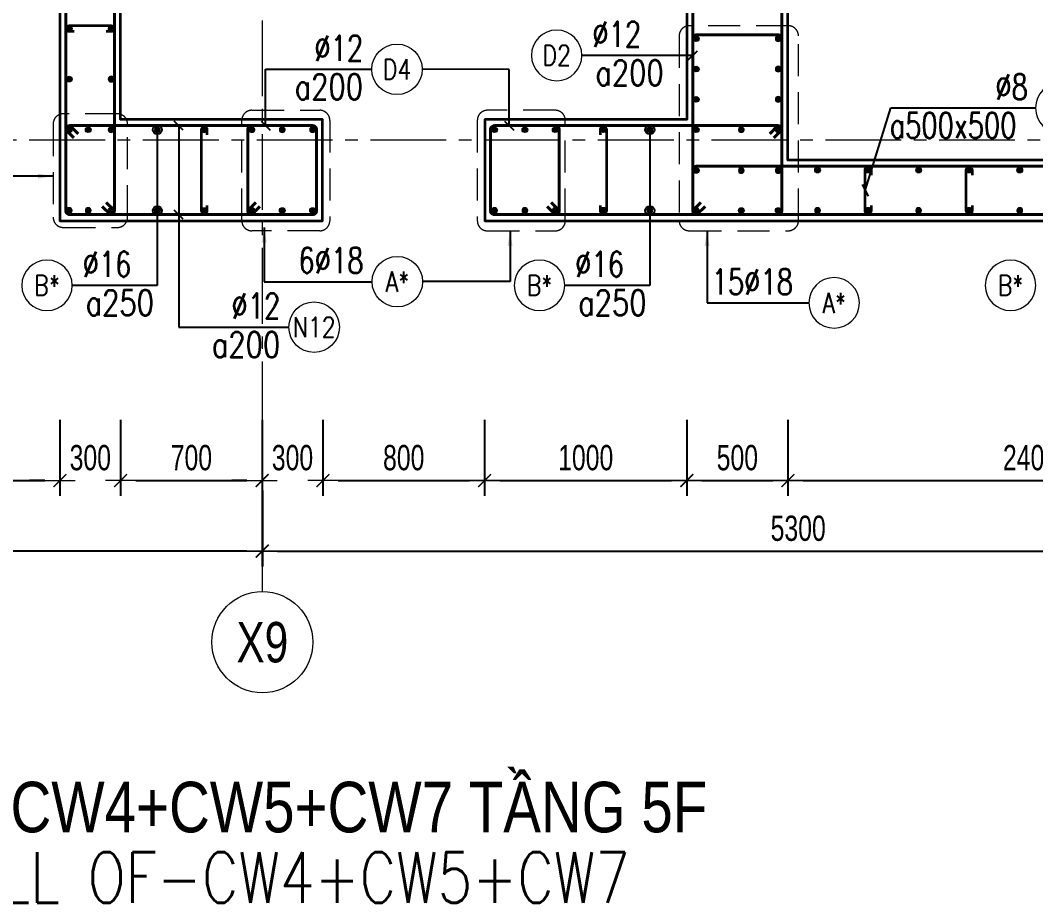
# Model space of a CAD drawing. Header units: millimetres. Extents: x 988833 to 1318015, y -9365 to 47591.
# Drawn here: x 997364 to 1002386, y -2887 to 1477 of the extents above; entities that cross this region are included whole.
import ezdxf
from ezdxf.enums import TextEntityAlignment as Align

# ---------------------------------------------------------------- set-up
doc = ezdxf.new("R2010")
doc.units = ezdxf.units.MM
doc.header["$MEASUREMENT"] = 0
doc.linetypes.add('HIDDEN2', pattern=[4.7625, 3.175, -1.5875])
doc.linetypes.add('OF_Grid_1$0$CENTER2', pattern=[1.125, 0.75, -0.125, 0.125, -0.125])
doc.layers.get('0').update_dxf_attribs({"lineweight": 20})
doc.layers.get('Defpoints').update_dxf_attribs({"color": 151, "lineweight": 9})
for name, color, linetype, lineweight in [('KC-LEADER', 153, 'Continuous', 18), ('KC-THEP', 6, 'Continuous', 40), ('NDC_S_ANNO', 7, 'Continuous', 20), ('NDC_S_DIM', 1, 'Continuous', 15), ('NDC_S_ENG TITLE', 3, 'Continuous', 20), ('NDC_S_HIDDEN', 8, 'HIDDEN2', 13), ('NDC_S_LEADER', 1, 'Continuous', 15), ('NDC_S_REBAR', 4, 'Continuous', 35), ('NDC_S_STIRRUP', 4, 'Continuous', 40), ('NDC_S_TEXT SYMBOL', 7, 'Continuous', 20), ('NDC_S_VN TEXT', 7, 'Continuous', 20), ('NDC_S_VN TITLE', 6, 'Continuous', 35), ('NDC_S_WALL', 6, 'Continuous', 35), ('OF_Grid_1$0$NDC_S_AXIS', 5, 'OF_Grid_1$0$CENTER2', 13), ('OF_Grid_1$0$NDC_S_SYMBOL', 1, 'Continuous', 15), ('OF_Grid_1$0$NDC_S_TEXT SYMBOL', 7, 'Continuous', 20)]:
    doc.layers.add(name, color=color, linetype=linetype, lineweight=lineweight)
doc.styles.add('NDC_ANNO', font='', dxfattribs={"width": 0.8})
doc.styles.add('NDC_DIM', font='', dxfattribs={"width": 0.75})
doc.styles.add('NDC_EN TXT', font='romans.shx', dxfattribs={"width": 0.8})
doc.styles.add('NDC_VIE TXT', font='arial.ttf', dxfattribs={"width": 0.8})
doc.styles.add('OF_Grid_1$0$NDC_ANNO', font='', dxfattribs={"width": 0.8})
doc.styles.get('NDC_ANNO').set_extended_font_data('Dotum')
doc.styles.get('NDC_DIM').set_extended_font_data('Dotum')
doc.styles.get('OF_Grid_1$0$NDC_ANNO').set_extended_font_data('Dotum')
doc.dimstyles.new('NDC_dim_30', dxfattribs={"dimscale": 30, "dimtxt": 2.5, "dimasz": 1.5, "dimexe": 1.5, "dimexo": 2.5, "dimgap": 1, "dimtad": 1, "dimdec": 0, "dimzin": 0, "dimdsep": 46, "dimtxsty": 'NDC_DIM', "dimblk": 'DIMMARK', "dimcen": 0.09, "dimdle": 1.2, "dimclrd": 1, "dimclre": 1, "dimclrt": 3, "dimadec": 0, "dimazin": 0, "dimtfac": 1, "dimtdec": 0, "dimtix": 1, "dimtofl": 0, "dimtmove": 0, "dimatfit": 3, "dimfxl": 6, "dimfxlon": 1, "dimtolj": 1, "dimtzin": 0, "dimarcsym": 0})
doc.dimstyles.new('NDC_dim_50', dxfattribs={"dimscale": 50, "dimtxt": 2.5, "dimasz": 1.5, "dimexe": 1.5, "dimexo": 2.5, "dimgap": 1, "dimtad": 1, "dimdec": 0, "dimzin": 0, "dimdsep": 46, "dimtxsty": 'NDC_DIM', "dimblk": 'DIMMARK', "dimcen": 0.09, "dimdle": 1.2, "dimclrd": 1, "dimclre": 1, "dimclrt": 3, "dimadec": 0, "dimazin": 0, "dimtfac": 1, "dimtdec": 0, "dimtix": 1, "dimtofl": 0, "dimtmove": 0, "dimatfit": 3, "dimfxl": 6, "dimfxlon": 1, "dimtolj": 1, "dimtzin": 0, "dimarcsym": 0})

# ---------------------------------------------------------------- blocks, each defined once
blk = doc.blocks.new('THEP')
at = {"layer": 'KC-LEADER', "color": 6}
blk.add_circle((0, 0), 14, dxfattribs=at)
at = {"layer": 'KC-THEP'}
for p, q in [((-14, 0), (14, 0)), ((9.9, 9.9), (-9.9, -9.9)), ((-9.9, 9.9), (9.9, -9.9)), ((0, 14), (0, -14))]:
    blk.add_line(p, q, dxfattribs=at)
blk = doc.blocks.new('*U10')
blk.add_circle((2.5, 0), 2.5)
at = {"layer": 'NDC_S_VN TEXT', "color": 3, "style": 'NDC_EN TXT'}
for tag, width, p in [('DK2', 0.75, (-0.85, 0.85)), ('KC2', 0.8, (-0.85, -2.97))]:
    blk.add_attdef(tag, text='', height=2.5, dxfattribs=dict(at, width=width)).set_placement(p, align=Align.RIGHT)
at = {"layer": 'NDC_S_VN TEXT', "color": 7, "style": 'NDC_EN TXT', "width": 0.8}
blk.add_attdef('SH3', text='', height=2, dxfattribs=at).set_placement((2.5, 0), align=Align.MIDDLE)
blk = doc.blocks.new('DIMMARK')
at = {"layer": 'NDC_S_DIM', "color": 1}
blk.add_line((-1.5, 0), (1, 0), dxfattribs=at)
at = {"layer": 'NDC_S_DIM', "color": 2, "const_width": 0.1}
blk.add_lwpolyline([(-0.424, -0.424), (0.424, 0.424)], dxfattribs=at)
blk = doc.blocks.new('*U13')
blk.add_circle((-2.5, 0), 2.5)
at = {"layer": 'NDC_S_VN TEXT', "color": 3, "style": 'NDC_EN TXT', "width": 0.75}
blk.add_attdef('DK1', (0.5, 0.85), '', height=2.5, dxfattribs=at)
at = {"layer": 'NDC_S_VN TEXT', "color": 7, "style": 'NDC_EN TXT', "width": 0.8}
blk.add_attdef('SH2', text='', height=2, dxfattribs=at).set_placement((-2.5, 0), align=Align.MIDDLE)
blk = doc.blocks.new('*U12')
blk.add_circle((-2.5, 0), 2.5)
at = {"layer": 'NDC_S_VN TEXT', "color": 3, "style": 'NDC_EN TXT', "width": 0.75}
for tag, p in [('DK1', (0.5, 0.85)), ('KC1', (0.5, -2.97))]:
    blk.add_attdef(tag, p, '', height=2.5, dxfattribs=at)
at = {"layer": 'NDC_S_VN TEXT', "color": 7, "style": 'NDC_EN TXT', "width": 0.8}
blk.add_attdef('SH2', text='', height=2, dxfattribs=at).set_placement((-2.5, 0), align=Align.MIDDLE)
blk = doc.blocks.new('*U9')
blk.add_circle((2.5, 0), 2.5)
at = {"layer": 'NDC_S_VN TEXT', "color": 3, "style": 'NDC_EN TXT', "width": 0.75}
blk.add_attdef('DK2', text='', height=2.5, dxfattribs=at).set_placement((-0.85, 0.85), align=Align.RIGHT)
at = {"layer": 'NDC_S_VN TEXT', "color": 7, "style": 'NDC_EN TXT', "width": 0.8}
blk.add_attdef('SH3', text='', height=2, dxfattribs=at).set_placement((2.5, 0), align=Align.MIDDLE)
blk = doc.blocks.new('*D285')
at = {"layer": 'Defpoints', "color": 0, "transparency": 16777216}
for p in [(991460.3, 485.6), (998560.1, -336), (991460.3, -1148.8)]:
    blk.add_point(p, dxfattribs=at)
at = {"layer": 'NDC_S_DIM', "color": 1, "lineweight": -2, "transparency": 16777216}
for p, q in [((991460.3, -848.8), (991460.3, -1223.8)), ((998560.1, -848.8), (998560.1, -1223.8)), ((998485.1, -1148.8), (991535.3, -1148.8))]:
    blk.add_line(p, q, dxfattribs=at)
at = {"layer": 'NDC_S_DIM', "color": 1, "lineweight": -2, "transparency": 16777216, "xscale": 75, "yscale": 75, "zscale": 75, "rotation": 180}
blk.add_blockref('DIMMARK', (991460.3, -1148.8), dxfattribs=at)
at = {"layer": 'NDC_S_DIM', "color": 1, "lineweight": -2, "transparency": 16777216, "xscale": 75, "yscale": 75, "zscale": 75}
blk.add_blockref('DIMMARK', (998560.1, -1148.8), dxfattribs=at)
at = {"layer": 'NDC_S_DIM', "color": 3, "transparency": 16777216, "insert": (995010.2, -1036.2), "char_height": 125, "attachment_point": 5, "style": 'NDC_DIM'}
blk.add_mtext('\\A1;7100', dxfattribs=at)
blk = doc.blocks.new('*U56')
at = {"layer": 'OF_Grid_1$0$NDC_S_SYMBOL'}
blk.add_line((0, 5), (0, 9), dxfattribs=at)
blk.add_circle((0, 0), 5, dxfattribs=at)
at = {"layer": 'OF_Grid_1$0$NDC_S_TEXT SYMBOL', "color": 7, "style": 'OF_Grid_1$0$NDC_ANNO', "width": 0.8}
blk.add_attdef('GRID', text='', height=4, dxfattribs=at).set_placement((0, 0), align=Align.MIDDLE)
blk = doc.blocks.new('*D275')
at = {"layer": 'Defpoints', "color": 0, "ltscale": 200, "transparency": 16777216}
for p in [(996210.3, 985.6), (997560.3, 948.4), (997560.3, -799.6)]:
    blk.add_point(p, dxfattribs=at)
at = {"layer": 'NDC_S_DIM', "color": 1, "lineweight": -2, "ltscale": 200, "transparency": 16777216}
for p, q in [((996210.3, -499.6), (996210.3, -874.6)), ((997560.3, -499.6), (997560.3, -874.6)), ((996285.3, -799.6), (997485.3, -799.6))]:
    blk.add_line(p, q, dxfattribs=at)
at = {"layer": 'NDC_S_DIM', "color": 1, "lineweight": -2, "ltscale": 200, "transparency": 16777216, "xscale": 75, "yscale": 75, "zscale": 75, "rotation": 180}
blk.add_blockref('DIMMARK', (996210.3, -799.6), dxfattribs=at)
at = {"layer": 'NDC_S_DIM', "color": 1, "lineweight": -2, "ltscale": 200, "transparency": 16777216, "xscale": 75, "yscale": 75, "zscale": 75}
blk.add_blockref('DIMMARK', (997560.3, -799.6), dxfattribs=at)
at = {"layer": 'NDC_S_DIM', "color": 3, "ltscale": 200, "transparency": 16777216, "insert": (996885.3, -687), "char_height": 125, "attachment_point": 5, "style": 'NDC_DIM'}
blk.add_mtext('\\A1;1350', dxfattribs=at)
blk = doc.blocks.new('*D276')
at = {"layer": 'Defpoints', "color": 0, "ltscale": 200, "transparency": 16777216}
for p in [(997860.3, 1100.3), (997560.3, 948.4), (997860.3, -799.6)]:
    blk.add_point(p, dxfattribs=at)
at = {"layer": 'NDC_S_DIM', "color": 1, "lineweight": -2, "ltscale": 200, "transparency": 16777216}
for p, q in [((997560.3, -499.6), (997560.3, -874.6)), ((997860.3, -499.6), (997860.3, -874.6)), ((997485.3, -799.6), (997410.3, -799.6)), ((997935.3, -799.6), (998010.3, -799.6))]:
    blk.add_line(p, q, dxfattribs=at)
at = {"layer": 'NDC_S_DIM', "color": 1, "lineweight": -2, "ltscale": 200, "transparency": 16777216, "xscale": 75, "yscale": 75, "zscale": 75}
blk.add_blockref('DIMMARK', (997560.3, -799.6), dxfattribs=at)
at = {"layer": 'NDC_S_DIM', "color": 1, "lineweight": -2, "ltscale": 200, "transparency": 16777216, "xscale": 75, "yscale": 75, "zscale": 75, "rotation": 180}
blk.add_blockref('DIMMARK', (997860.3, -799.6), dxfattribs=at)
at = {"layer": 'NDC_S_DIM', "color": 3, "ltscale": 200, "transparency": 16777216, "insert": (997710.3, -687), "char_height": 125, "attachment_point": 5, "style": 'NDC_DIM'}
blk.add_mtext('\\A1;300', dxfattribs=at)
blk = doc.blocks.new('*D277')
at = {"layer": 'Defpoints', "color": 0, "ltscale": 200, "transparency": 16777216}
for p in [(997860.3, 1100.3), (998560.1, 985.6), (998560.1, -799.6)]:
    blk.add_point(p, dxfattribs=at)
at = {"layer": 'NDC_S_DIM', "color": 1, "lineweight": -2, "ltscale": 200, "transparency": 16777216}
for p, q in [((997860.3, -499.6), (997860.3, -874.6)), ((998560.1, -499.6), (998560.1, -874.6)), ((997935.3, -799.6), (998485.1, -799.6))]:
    blk.add_line(p, q, dxfattribs=at)
at = {"layer": 'NDC_S_DIM', "color": 1, "lineweight": -2, "ltscale": 200, "transparency": 16777216, "xscale": 75, "yscale": 75, "zscale": 75, "rotation": 180}
blk.add_blockref('DIMMARK', (997860.3, -799.6), dxfattribs=at)
at = {"layer": 'NDC_S_DIM', "color": 1, "lineweight": -2, "ltscale": 200, "transparency": 16777216, "xscale": 75, "yscale": 75, "zscale": 75}
blk.add_blockref('DIMMARK', (998560.1, -799.6), dxfattribs=at)
at = {"layer": 'NDC_S_DIM', "color": 3, "ltscale": 200, "transparency": 16777216, "insert": (998210.2, -687), "char_height": 125, "attachment_point": 5, "style": 'NDC_DIM'}
blk.add_mtext('\\A1;700', dxfattribs=at)
blk = doc.blocks.new('*D278')
at = {"layer": 'Defpoints', "color": 0, "ltscale": 200, "transparency": 16777216}
for p in [(998560.1, 985.6), (998860.3, 985.6), (998860.3, -799.6)]:
    blk.add_point(p, dxfattribs=at)
at = {"layer": 'NDC_S_DIM', "color": 1, "lineweight": -2, "ltscale": 200, "transparency": 16777216}
for p, q in [((998560.1, -499.6), (998560.1, -874.6)), ((998860.3, -499.6), (998860.3, -874.6)), ((998485.1, -799.6), (998410.1, -799.6)), ((998935.3, -799.6), (999010.3, -799.6))]:
    blk.add_line(p, q, dxfattribs=at)
at = {"layer": 'NDC_S_DIM', "color": 1, "lineweight": -2, "ltscale": 200, "transparency": 16777216, "xscale": 75, "yscale": 75, "zscale": 75}
blk.add_blockref('DIMMARK', (998560.1, -799.6), dxfattribs=at)
at = {"layer": 'NDC_S_DIM', "color": 1, "lineweight": -2, "ltscale": 200, "transparency": 16777216, "xscale": 75, "yscale": 75, "zscale": 75, "rotation": 180}
blk.add_blockref('DIMMARK', (998860.3, -799.6), dxfattribs=at)
at = {"layer": 'NDC_S_DIM', "color": 3, "ltscale": 200, "transparency": 16777216, "insert": (998710.2, -687), "char_height": 125, "attachment_point": 5, "style": 'NDC_DIM'}
blk.add_mtext('\\A1;300', dxfattribs=at)
blk = doc.blocks.new('*D279')
at = {"layer": 'Defpoints', "color": 0, "ltscale": 200, "transparency": 16777216}
for p in [(998860.3, 985.6), (999660.3, 985.6), (999660.3, -799.6)]:
    blk.add_point(p, dxfattribs=at)
at = {"layer": 'NDC_S_DIM', "color": 1, "lineweight": -2, "ltscale": 200, "transparency": 16777216}
for p, q in [((998860.3, -499.6), (998860.3, -874.6)), ((999660.3, -499.6), (999660.3, -874.6)), ((998935.3, -799.6), (999585.3, -799.6))]:
    blk.add_line(p, q, dxfattribs=at)
at = {"layer": 'NDC_S_DIM', "color": 1, "lineweight": -2, "ltscale": 200, "transparency": 16777216, "xscale": 75, "yscale": 75, "zscale": 75, "rotation": 180}
blk.add_blockref('DIMMARK', (998860.3, -799.6), dxfattribs=at)
at = {"layer": 'NDC_S_DIM', "color": 1, "lineweight": -2, "ltscale": 200, "transparency": 16777216, "xscale": 75, "yscale": 75, "zscale": 75}
blk.add_blockref('DIMMARK', (999660.3, -799.6), dxfattribs=at)
at = {"layer": 'NDC_S_DIM', "color": 3, "ltscale": 200, "transparency": 16777216, "insert": (999260.3, -687), "char_height": 125, "attachment_point": 5, "style": 'NDC_DIM'}
blk.add_mtext('\\A1;800', dxfattribs=at)
blk = doc.blocks.new('*D280')
at = {"layer": 'Defpoints', "color": 0, "ltscale": 200, "transparency": 16777216}
for p in [(999660.3, 985.6), (1000660.3, 985.6), (1000660.3, -799.6)]:
    blk.add_point(p, dxfattribs=at)
at = {"layer": 'NDC_S_DIM', "color": 1, "lineweight": -2, "ltscale": 200, "transparency": 16777216}
for p, q in [((999660.3, -499.6), (999660.3, -874.6)), ((1000660.3, -499.6), (1000660.3, -874.6)), ((999735.3, -799.6), (1000585.3, -799.6))]:
    blk.add_line(p, q, dxfattribs=at)
at = {"layer": 'NDC_S_DIM', "color": 1, "lineweight": -2, "ltscale": 200, "transparency": 16777216, "xscale": 75, "yscale": 75, "zscale": 75, "rotation": 180}
blk.add_blockref('DIMMARK', (999660.3, -799.6), dxfattribs=at)
at = {"layer": 'NDC_S_DIM', "color": 1, "lineweight": -2, "ltscale": 200, "transparency": 16777216, "xscale": 75, "yscale": 75, "zscale": 75}
blk.add_blockref('DIMMARK', (1000660.3, -799.6), dxfattribs=at)
at = {"layer": 'NDC_S_DIM', "color": 3, "ltscale": 200, "transparency": 16777216, "insert": (1000160.3, -687), "char_height": 125, "attachment_point": 5, "style": 'NDC_DIM'}
blk.add_mtext('\\A1;1000', dxfattribs=at)
blk = doc.blocks.new('*D250')
at = {"layer": 'Defpoints', "color": 0, "ltscale": 200, "transparency": 16777216}
for p in [(1000660.3, 985.6), (1001160.3, 985.6), (1001160.3, -799.6)]:
    blk.add_point(p, dxfattribs=at)
at = {"layer": 'NDC_S_DIM', "color": 1, "lineweight": -2, "ltscale": 200, "transparency": 16777216}
for p, q in [((1000660.3, -499.6), (1000660.3, -874.6)), ((1001160.3, -499.6), (1001160.3, -874.6)), ((1000735.3, -799.6), (1001085.3, -799.6))]:
    blk.add_line(p, q, dxfattribs=at)
at = {"layer": 'NDC_S_DIM', "color": 1, "lineweight": -2, "ltscale": 200, "transparency": 16777216, "xscale": 75, "yscale": 75, "zscale": 75, "rotation": 180}
blk.add_blockref('DIMMARK', (1000660.3, -799.6), dxfattribs=at)
at = {"layer": 'NDC_S_DIM', "color": 1, "lineweight": -2, "ltscale": 200, "transparency": 16777216, "xscale": 75, "yscale": 75, "zscale": 75}
blk.add_blockref('DIMMARK', (1001160.3, -799.6), dxfattribs=at)
at = {"layer": 'NDC_S_DIM', "color": 3, "ltscale": 200, "transparency": 16777216, "insert": (1000910.3, -687), "char_height": 125, "attachment_point": 5, "style": 'NDC_DIM'}
blk.add_mtext('\\A1;500', dxfattribs=at)
blk = doc.blocks.new('*D251')
at = {"layer": 'Defpoints', "color": 0, "ltscale": 200, "transparency": 16777216}
for p in [(1001160.3, 985.6), (1003560.1, 785.6), (1003560.1, -799.6)]:
    blk.add_point(p, dxfattribs=at)
at = {"layer": 'NDC_S_DIM', "color": 1, "lineweight": -2, "ltscale": 200, "transparency": 16777216}
for p, q in [((1001160.3, -499.6), (1001160.3, -874.6)), ((1003560.1, -499.6), (1003560.1, -874.6)), ((1001235.3, -799.6), (1003485.1, -799.6))]:
    blk.add_line(p, q, dxfattribs=at)
at = {"layer": 'NDC_S_DIM', "color": 1, "lineweight": -2, "ltscale": 200, "transparency": 16777216, "xscale": 75, "yscale": 75, "zscale": 75, "rotation": 180}
blk.add_blockref('DIMMARK', (1001160.3, -799.6), dxfattribs=at)
at = {"layer": 'NDC_S_DIM', "color": 1, "lineweight": -2, "ltscale": 200, "transparency": 16777216, "xscale": 75, "yscale": 75, "zscale": 75}
blk.add_blockref('DIMMARK', (1003560.1, -799.6), dxfattribs=at)
at = {"layer": 'NDC_S_DIM', "color": 3, "ltscale": 200, "transparency": 16777216, "insert": (1002360.2, -687), "char_height": 125, "attachment_point": 5, "style": 'NDC_DIM'}
blk.add_mtext('\\A1;2400', dxfattribs=at)
blk = doc.blocks.new('*D253')
at = {"layer": 'Defpoints', "color": 0, "ltscale": 200, "transparency": 16777216}
for p in [(1003861.1, 485.6), (998561.1, -336), (1003861.1, -1148.8)]:
    blk.add_point(p, dxfattribs=at)
at = {"layer": 'NDC_S_DIM', "color": 1, "lineweight": -2, "ltscale": 200, "transparency": 16777216}
for p, q in [((998561.1, -848.8), (998561.1, -1223.8)), ((1003861.1, -848.8), (1003861.1, -1223.8)), ((998636.1, -1148.8), (1003786.1, -1148.8))]:
    blk.add_line(p, q, dxfattribs=at)
at = {"layer": 'NDC_S_DIM', "color": 1, "lineweight": -2, "ltscale": 200, "transparency": 16777216, "xscale": 75, "yscale": 75, "zscale": 75, "rotation": 180}
blk.add_blockref('DIMMARK', (998561.1, -1148.8), dxfattribs=at)
at = {"layer": 'NDC_S_DIM', "color": 1, "lineweight": -2, "ltscale": 200, "transparency": 16777216, "xscale": 75, "yscale": 75, "zscale": 75}
blk.add_blockref('DIMMARK', (1003861.1, -1148.8), dxfattribs=at)
at = {"layer": 'NDC_S_DIM', "color": 3, "ltscale": 200, "transparency": 16777216, "insert": (1001211.1, -1036.2), "char_height": 125, "attachment_point": 5, "style": 'NDC_DIM'}
blk.add_mtext('\\A1;5300', dxfattribs=at)
blk = doc.blocks.new('Drawing name_symbol')
at = {"layer": 'NDC_S_ENG TITLE', "style": 'NDC_EN TXT', "width": 0.8}
blk.add_attdef('SECTDET1', text='', height=5, dxfattribs=at).set_placement((0, 1.01), align=Align.CENTER)
at = {"layer": 'NDC_S_TEXT SYMBOL', "lineweight": 25, "style": 'NDC_ANNO', "width": 0.8}
blk.add_attdef('SSCALE', text='', height=2.5, dxfattribs=at).set_placement((0, -4), align=Align.CENTER)
at = {"layer": 'NDC_S_VN TITLE', "style": 'NDC_VIE TXT', "width": 0.8}
blk.add_attdef('SECTDET2', text='', height=5, dxfattribs=at).set_placement((0, 7.97), align=Align.CENTER)

msp = doc.modelspace()

# ---------------------------------------------------------------- linework, layer by layer
at = {"layer": 'NDC_S_HIDDEN', "ltscale": 50}
for points in [[(1001162.4, 1449.6), (1000672.4, 1449.6, 0.414214), (1000622.4, 1399.6), (1000622.4, 486, 0.414214), (1000672.4, 436), (1001162.4, 436, 0.414214), (1001212.4, 486), (1001212.4, 1399.6, 0.414214)], [(997844.4, 1014.2), (997576.6, 1014.2, 0.414214), (997526.6, 964.2), (997526.6, 502.4, 0.414214), (997576.6, 452.4), (997844.4, 452.4, 0.414214), (997894.4, 502.4), (997894.4, 964.2, 0.414214)], [(998509.5, 1031.8), (998844.7, 1031.8, -0.414214), (998894.7, 981.8), (998894.7, 485.6, -0.414214), (998844.7, 435.6), (998509.5, 435.6, -0.414214), (998459.5, 485.6), (998459.5, 981.8, -0.414214)], [(1000009.5, 1031.8), (999674.3, 1031.8, 0.414214), (999624.3, 981.8), (999624.3, 485.6, 0.414214), (999674.3, 435.6), (1000009.5, 435.6, 0.414214), (1000059.5, 485.6), (1000059.5, 981.8, 0.414214)]]:
    msp.add_lwpolyline(points, format="xyb", close=True, dxfattribs=at)
at = {"layer": 'NDC_S_REBAR'}
for points in [[(997631, 1420.6), (997606, 1420.6, -1), (997606, 1450.6), (997813, 1450.6, -1), (997813, 1420.6), (997788, 1420.6)], [(998288.6, 910.6), (998288.6, 935.6, 1), (998258.6, 935.6), (998258.6, 535.6, 1), (998288.6, 535.6), (998288.6, 560.6)], [(1000233, 910.6), (1000233, 935.6, -1), (1000263, 935.6), (1000263, 535.6, -1), (1000233, 535.6), (1000233, 560.6)], [(1001571.8, 560.6), (1001571.8, 535.6, -1), (1001541.8, 535.6), (1001541.8, 735.6, -1), (1001571.8, 735.6), (1001571.8, 710.6)], [(1002071.8, 560.6), (1002071.8, 535.6, -1), (1002041.8, 535.6), (1002041.8, 735.6, -1), (1002071.8, 735.6), (1002071.8, 710.6)]]:
    msp.add_lwpolyline(points, format="xyb", dxfattribs=at)
at = {"layer": 'NDC_S_STIRRUP'}
for points in [[(997789.5, 575.6), (997829.5, 535.6, -0.414214), (997809.5, 515.6), (997609.5, 515.6, -0.414214), (997589.5, 535.6), (997589.5, 12835.6, -0.414214), (997609.5, 12855.6), (997809.5, 12855.6, -0.414214), (997829.5, 12835.6), (997829.5, 535.6, -0.414214), (997809.5, 515.6), (997769.5, 555.6)], [(1000690.3, 10085.6), (1000690.3, 10085.6), (1000690.3, 535.6, 0.414214), (1000710.3, 515.6), (1001110.3, 515.6, 0.414214), (1001130.3, 535.6), (1001130.3, 3786.3), (1001120.3, 3756.3)], [(1000730.3, 575.6), (1000690.3, 535.6, 0.414214), (1000710.3, 515.6), (1001110.3, 515.6, 0.414214), (1001130.3, 535.6), (1001130.3, 1385.4, 0.414214), (1001110.3, 1405.4), (1000710.3, 1405.4, 0.414214), (1000690.3, 1385.4), (1000690.3, 535.6, 0.414214), (1000710.3, 515.6), (1000750.3, 555.6)], [(997649.5, 915.6), (997609.5, 955.6, 0.414214), (997589.5, 935.6), (997589.5, 535.6, 0.414214), (997609.5, 515.6), (998809.5, 515.6, 0.414214), (998829.5, 535.6), (998829.5, 935.6, 0.414214), (998809.5, 955.6), (997609.5, 955.6, 0.414214), (997589.5, 935.6), (997629.5, 895.6)], [(998529.5, 575.6), (998489.5, 535.6, 0.414214), (998509.5, 515.6), (998809.5, 515.6, 0.414214), (998829.5, 535.6), (998829.5, 935.6, 0.414214), (998809.5, 955.6), (998509.5, 955.6, 0.414214), (998489.5, 935.6), (998489.5, 535.6, 0.414214), (998509.5, 515.6), (998549.5, 555.6)], [(1001070.3, 915.6), (1001110.3, 955.6, -0.414214), (1001130.3, 935.6), (1001130.3, 535.6, -0.414214), (1001110.3, 515.6), (999709.5, 515.6, -0.414214), (999689.5, 535.6), (999689.5, 935.6, -0.414214), (999709.5, 955.6), (1001110.3, 955.6, -0.414214), (1001130.3, 935.6), (1001090.3, 895.6)], [(999989.5, 575.6), (1000029.5, 535.6, -0.414214), (1000009.5, 515.6), (999709.5, 515.6, -0.414214), (999689.5, 535.6), (999689.5, 935.6, -0.414214), (999709.5, 955.6), (1000009.5, 955.6, -0.414214), (1000029.5, 935.6), (1000029.5, 535.6, -0.414214), (1000009.5, 515.6), (999969.5, 555.6)], [(1003770.3, 715.6), (1003810.3, 755.6, -0.414214), (1003830.3, 735.6), (1003830.3, 535.6, -0.414214), (1003810.3, 515.6), (1000710.3, 515.6, -0.414214), (1000690.3, 535.6), (1000690.3, 735.6, -0.414358), (1000710.3, 755.6), (1003810.3, 755.6, -0.414214), (1003830.3, 735.6), (1003790.3, 695.6)]]:
    msp.add_lwpolyline(points, format="xyb", dxfattribs=at)
at = {"layer": 'NDC_S_WALL'}
for points in [[(997560.3, 9885.6), (997560.3, 485.6), (998859.1, 485.6), (998859.1, 485.6), (998859.1, 985.6), (998859.1, 985.6), (997860.3, 985.6), (997860.3, 3185.6), (997860.3, 3185.6), (1000660.3, 3185.6), (1000660.3, 3185.6), (1000660.3, 985.6), (999661.4, 985.6), (999661.4, 985.6), (999661.4, 485.6), (999661.4, 485.6), (1003860.3, 485.6), (1003860.3, 12885.6)], [(1003560.3, 12585.6), (1003560.3, 785.6), (1001160.3, 785.6), (1001160.3, 12585.6)]]:
    msp.add_lwpolyline(points, dxfattribs=at)
at = {"layer": 'OF_Grid_1$0$NDC_S_AXIS', "ltscale": 500}
for p, q in [((998561.1, -1148.8), (998561.1, 14547.4)), ((989533.1, 885.6), (1005383.4, 885.6))]:
    msp.add_line(p, q, dxfattribs=at)

# ---------------------------------------------------------------- block references
at = {"layer": 'KC-THEP'}
for p, rotation in [((997606, 1435.6), 189.6685644363809), ((1000706.8, 1385.6), 189.6685644363809), ((1000706.8, 1235.6), 189.6685644363809), ((997606, 1185.6), 189.6685644363809), ((1000706.8, 1085.6), 189.6685644363809), ((997606, 935.6), 189.6685644363809), ((997700.1, 935.6), 189.6685644363809), ((999709.5, 935.6), 189.6685644363809), ((999859.5, 935.6), 189.6685644363809), ((1000009.5, 935.6), 189.6685644363809), ((1000248, 935.6), 189.6685644363809), ((1000477.4, 935.6), 189.6685644363809), ((1000706.8, 935.6), 189.6685644363809), ((1000706.8, 733.9), 189.6685644363809), ((1001306.8, 735.6), 189.6685644363809), ((1001556.8, 735.6), 189.6685644363809), ((1001806.8, 735.6), 189.6685644363809), ((1002056.8, 735.6), 189.6685644363809), ((1002306.8, 735.6), 189.6685644363809), ((997813, 535.6), 9.66856443638095), ((998041.6, 535.6), 9.66856443638095), ((998273.6, 535.6), 9.66856443638095), ((998509.5, 535.6), 9.668564436380946), ((998659.5, 535.6), 9.668564436380946), ((998809.5, 535.6), 9.668564436380946), ((1000929.7, 535.6), 9.66856443638095), ((1001112.2, 535.6), 9.66856443638095)]:
    msp.add_blockref('THEP', p, dxfattribs=dict(at, rotation=rotation))
at = {"layer": 'KC-THEP', "xscale": -1}
for p, rotation in [((997813, 1435.6), 170.331435563619), ((1001112.2, 1385.6), 170.3314355636193), ((1001112.2, 1235.6), 170.331435563619), ((997813, 1185.6), 170.331435563619), ((1001112.2, 1085.6), 170.331435563619), ((997813, 935.6), 170.331435563619), ((998041.6, 935.6), 170.331435563619), ((998273.6, 935.6), 170.331435563619), ((998509.5, 935.6), 170.331435563619), ((998659.5, 935.6), 170.331435563619), ((998809.5, 935.6), 170.331435563619), ((1000929.7, 935.6), 170.331435563619), ((1001112.2, 935.6), 170.331435563619), ((1000929.7, 733.9), 170.331435563619), ((1001112.2, 733.9), 170.331435563619), ((997606, 535.6), 350.3314355636191), ((997700.1, 535.6), 350.3314355636191), ((999709.5, 535.6), 350.3314355636191), ((999859.5, 535.6), 350.3314355636191), ((1000009.5, 535.6), 350.3314355636191), ((1000248, 535.6), 350.3314355636191), ((1000477.4, 535.6), 350.3314355636191), ((1000706.8, 535.6), 350.3314355636191), ((1001306.8, 535.6), 350.3314355636191), ((1001556.8, 535.6), 350.3314355636191), ((1001806.8, 535.6), 350.3314355636191), ((1002056.8, 535.6), 350.3314355636191), ((1002306.8, 535.6), 350.3314355636191)]:
    msp.add_blockref('THEP', p, dxfattribs=dict(at, rotation=rotation))
at = {"layer": 'NDC_S_ANNO'}
ref = msp.add_blockref('Drawing name_symbol', (997486.5, -2937.8), dxfattribs=dict(at, xscale=50, yscale=50, zscale=50))
ref.add_attrib('SECTDET1', 'DETAIL OF CORE WALL OF-CW4+CW5+CW7', dxfattribs={"layer": 'NDC_S_ENG TITLE', "height": 250, "style": 'NDC_EN TXT', "width": 0.8}).set_placement((997486.5, -2887.2), align=Align.CENTER)
ref.add_attrib('SECTDET2', 'CHI TIẾT LÕI VÁCH OF-CW4+CW5+CW7 TẦNG 5F', dxfattribs={"layer": 'NDC_S_VN TITLE', "height": 250, "style": 'NDC_VIE TXT', "width": 0.8}).set_placement((997486.5, -2539.3), align=Align.CENTER)
at = {"layer": 'NDC_S_VN TEXT'}
ref = msp.add_blockref('*U10', (1000141.8, 1303.1), dxfattribs=dict(at, xscale=-50, yscale=50, zscale=50))
ref.add_attrib('SH3', 'D2', dxfattribs={"color": 7, "height": 100, "style": 'NDC_EN TXT', "width": 0.8}).set_placement((1000016.8, 1303.1), align=Align.MIDDLE)
ref.add_attrib('DK2', '%%C12', dxfattribs={"color": 3, "height": 125, "style": 'NDC_EN TXT', "width": 0.75}).set_placement((1000434.3, 1345.4), align=Align.RIGHT)
ref.add_attrib('KC2', 'a200', dxfattribs={"color": 3, "height": 125, "style": 'NDC_EN TXT', "width": 0.8}).set_placement((1000546.2, 1154.5), align=Align.RIGHT)
at = {"layer": 'NDC_S_VN TEXT', "xscale": 50, "yscale": 50, "zscale": 50}
for name, p, values in [('*U10', (999102, 1234.3), {'SH3': 'D4', 'DK2': '%%C12', 'KC2': 'a200'}), ('*U9', (999103.9, 184.1), {'SH3': 'A*', 'DK2': '6%%C18'}), ('*U10', (998692.2, -41.1), {'SH3': 'N12', 'DK2': '%%C12', 'KC2': 'a200'})]:
    msp.add_blockref(name, p, dxfattribs=at).add_auto_attribs(values)
at = {"layer": 'NDC_S_VN TEXT'}
ref = msp.add_blockref('*U12', (1002385.2, 1043.1), dxfattribs=dict(at, xscale=-50, yscale=50, zscale=50))
ref.add_attrib('SH2', 'C1', dxfattribs={"color": 7, "height": 100, "style": 'NDC_EN TXT', "width": 0.8}).set_placement((1002510.2, 1043.1), align=Align.MIDDLE)
ref.add_attrib('DK1', '%%c8', (1002186.1, 1085.4), dxfattribs={"color": 3, "height": 125, "style": 'NDC_EN TXT', "width": 0.75})
ref.add_attrib('KC1', 'a500x500', (1001663.8, 894.5), dxfattribs={"color": 3, "height": 125, "style": 'NDC_EN TXT', "width": 0.75})
ref = msp.add_blockref('*U10', (997621, 165.9), dxfattribs=dict(at, xscale=-50, yscale=50, zscale=50))
ref.add_attrib('SH3', 'B*', dxfattribs={"color": 7, "height": 100, "style": 'NDC_EN TXT', "width": 0.8}).set_placement((997496, 165.9), align=Align.MIDDLE)
ref.add_attrib('DK2', '%%C16', dxfattribs={"color": 3, "height": 125, "style": 'NDC_EN TXT', "width": 0.75}).set_placement((997913.5, 208.2), align=Align.RIGHT)
ref.add_attrib('KC2', 'a250', dxfattribs={"color": 3, "height": 125, "style": 'NDC_EN TXT', "width": 0.8}).set_placement((998025.4, 17.3), align=Align.RIGHT)
ref = msp.add_blockref('*U10', (1000056.8, 165.9), dxfattribs=dict(at, xscale=-50, yscale=50, zscale=50))
ref.add_attrib('SH3', 'B*', dxfattribs={"color": 7, "height": 100, "style": 'NDC_EN TXT', "width": 0.8}).set_placement((999931.8, 165.9), align=Align.MIDDLE)
ref.add_attrib('DK2', '%%C16', dxfattribs={"color": 3, "height": 125, "style": 'NDC_EN TXT', "width": 0.75}).set_placement((1000349.3, 208.2), align=Align.RIGHT)
ref.add_attrib('KC2', 'a250', dxfattribs={"color": 3, "height": 125, "style": 'NDC_EN TXT', "width": 0.8}).set_placement((1000461.2, 17.3), align=Align.RIGHT)
ref = msp.add_blockref('*U10', (1002386.2, 165.9), dxfattribs=dict(at, xscale=-50, yscale=50, zscale=50))
ref.add_attrib('SH3', 'B*', dxfattribs={"color": 7, "height": 100, "style": 'NDC_EN TXT', "width": 0.8}).set_placement((1002261.2, 165.9), align=Align.MIDDLE)
ref.add_attrib('DK2', '%%C16', dxfattribs={"color": 3, "height": 125, "style": 'NDC_EN TXT', "width": 0.75}).set_placement((1002678.7, 208.2), align=Align.RIGHT)
ref.add_attrib('KC2', 'a250', dxfattribs={"color": 3, "height": 125, "style": 'NDC_EN TXT', "width": 0.8}).set_placement((1002790.6, 17.3), align=Align.RIGHT)
ref = msp.add_blockref('*U13', (1001263.7, 79.1), dxfattribs=dict(at, xscale=-50, yscale=50, zscale=50))
ref.add_attrib('SH2', 'A*', dxfattribs={"color": 7, "height": 100, "style": 'NDC_EN TXT', "width": 0.8}).set_placement((1001388.7, 79.1), align=Align.MIDDLE)
ref.add_attrib('DK1', '15%%C18', (1000783.3, 121.3), dxfattribs={"color": 3, "height": 125, "style": 'NDC_EN TXT', "width": 0.75})
at = {"layer": 'OF_Grid_1$0$NDC_S_AXIS', "xscale": 50, "yscale": 50, "zscale": 50}
msp.add_blockref('*U56', (998561.1, -1598.8), dxfattribs=at).add_auto_attribs({'GRID': 'X9'})

# ---------------------------------------------------------------- dimensions: what is measured, and where the dimension line sits
at = {"layer": 'NDC_S_DIM', "ltscale": 200}
for base, p1, p2, picture, middle in [((997860.3, -799.6), (997560.3, 948.4), (997860.3, 1100.3), '*D276', (997710.3, -687)), ((998560.1, -799.6), (997860.3, 1100.3), (998560.1, 985.6), '*D277', (998210.2, -687)), ((997560.3, -799.6), (996210.3, 985.6), (997560.3, 948.4), '*D275', (996885.3, -687)), ((998860.3, -799.6), (998560.1, 985.6), (998860.3, 985.6), '*D278', (998710.2, -687)), ((999660.3, -799.6), (998860.3, 985.6), (999660.3, 985.6), '*D279', (999260.3, -687)), ((1000660.3, -799.6), (999660.3, 985.6), (1000660.3, 985.6), '*D280', (1000160.3, -687)), ((1001160.3, -799.6), (1000660.3, 985.6), (1001160.3, 985.6), '*D250', (1000910.3, -687)), ((1003560.1, -799.6), (1001160.3, 985.6), (1003560.1, 785.6), '*D251', (1002360.2, -687)), ((1003861.1, -1148.8), (998561.1, -336), (1003861.1, 485.6), '*D253', (1001211.1, -1036.2))]:
    dim = msp.add_linear_dim(base=base, p1=p1, p2=p2, angle=180, dimstyle='NDC_dim_50', override={"dimtmove": 1}, dxfattribs=at)
    dim.commit()
    dim.dimension.update_dxf_attribs({"geometry": picture, "text_midpoint": middle})
at = {"layer": 'NDC_S_DIM'}
dim = msp.add_linear_dim(base=(991460.3, -1148.8), p1=(998560.1, -336), p2=(991460.3, 485.6), angle=180, dimstyle='NDC_dim_50', override={"dimtmove": 1}, dxfattribs=at)
dim.commit()
dim.dimension.update_dxf_attribs({"geometry": '*D285', "text_midpoint": (995010.2, -1036.2)})

# ---------------------------------------------------------------- leaders
at = {"layer": 'NDC_S_LEADER'}
for points, dimstyle, override in [([(1000690.3, 1303.1), (1000143.9, 1303.1)], 'NDC_dim_30', {"dimtad": 0, "dimldrblk": 'Oblique'}), ([(998577.5, 955.6), (998577.5, 1234.3), (999102, 1234.3)], 'NDC_dim_30', {"dimtad": 0, "dimldrblk": 'Oblique'}), ([(999781.8, 955.6), (999781.8, 1233.6), (999352, 1234.2)], 'NDC_dim_30', {"dimtad": 0, "dimldrblk": 'Oblique'}), ([(1001541.8, 635.6), (1001669.9, 1043.1), (1002385.2, 1043.1)], 'NDC_dim_30', {"dimtad": 0, "dimldrblk": 'Oblique'}), ([(998041.6, 935.6), (998041.6, 165.7), (997621, 165.7)], 'NDC_dim_30', {"dimgap": 1, "dimtad": 0, "dimldrblk": 'Origin'}), ([(998147.5, 955.6), (998147.5, -41.3), (998692.2, -41.3)], 'NDC_dim_30', {"dimtad": 0, "dimldrblk": 'Oblique'}), ([(1000477.4, 935.6), (1000477.4, 165.7), (1000056.8, 165.7)], 'NDC_dim_30', {"dimgap": 1, "dimtad": 0, "dimldrblk": 'Origin'}), ([(997526.6, 705.8), (996898.3, 705.8)], 'NDC_dim_50', {"dimgap": 1, "dimtad": 0}), ([(998041.6, 535.6), (998041.6, 165.7), (997621, 165.7)], 'NDC_dim_30', {"dimgap": 1, "dimtad": 0, "dimldrblk": 'Origin'}), ([(1000477.4, 535.6), (1000477.4, 165.7), (1000056.8, 165.7)], 'NDC_dim_30', {"dimgap": 1, "dimtad": 0, "dimldrblk": 'Origin'}), ([(998147.5, 515.6), (998147.5, -41.3), (998692.2, -41.3)], 'NDC_dim_30', {"dimtad": 0, "dimldrblk": 'Oblique'}), ([(998569.8, 452.4), (998569.8, 183.9), (999103.9, 183.9)], 'NDC_dim_50', {"dimgap": 1, "dimtad": 0}), ([(999786.1, 435.6), (999786.1, 184.9), (999353.9, 184.1)], 'NDC_dim_50', {"dimtad": 0}), ([(1000760.3, 436), (1000760.3, 79.1), (1001263.7, 79.1)], 'NDC_dim_50', {"dimgap": 1, "dimtad": 0})]:
    msp.add_leader(points, dimstyle=dimstyle, override=override, dxfattribs=at)

doc.saveas('drawing.dxf')
